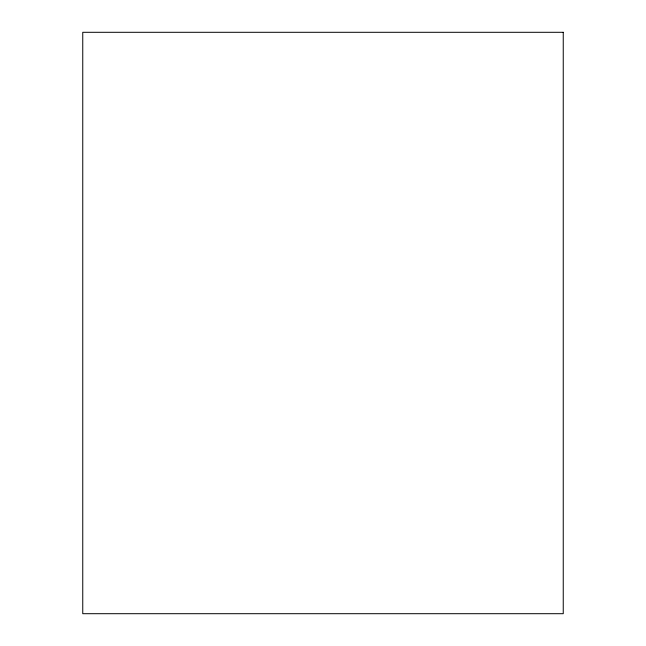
<?xml version="1.0" encoding="UTF-8"?>
<svg xmlns="http://www.w3.org/2000/svg" width="646" height="646" viewBox="0 0 646 646"><rect width="100%" height="100%" fill="white"/><g stroke="black" fill="none" stroke-linecap="round" stroke-linejoin="round"><path stroke-width="0.97" d="M563.247 32.3L82.753 32.3L82.753 613.7L563.247 613.7L563.247 32.3"/></g></svg>
